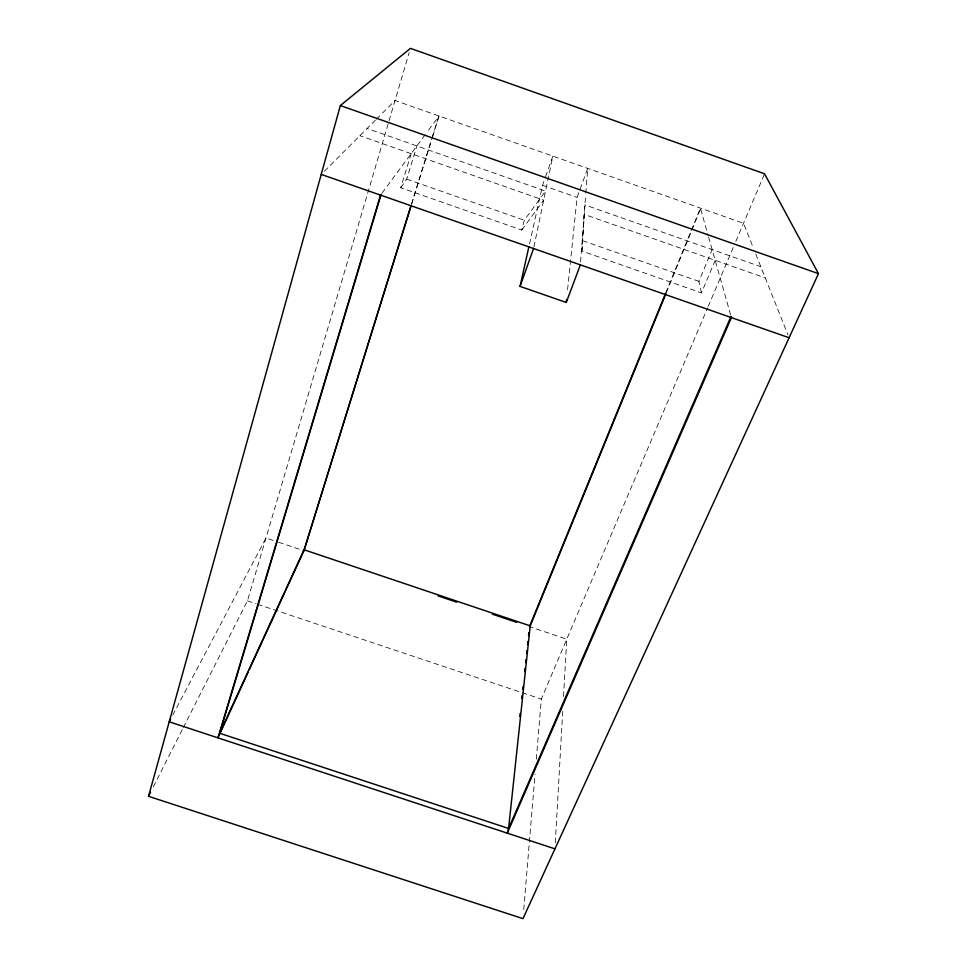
<?xml version="1.0" encoding="UTF-8"?>
<svg xmlns="http://www.w3.org/2000/svg" width="967" height="967" viewBox="0 0 967 967"><rect width="100%" height="100%" fill="white"/><g stroke="black" fill="none" stroke-linecap="round" stroke-linejoin="round"><path stroke-width="0.73" stroke-dasharray="4.83 3.63" d="M555.3 842.825L562.77 710.092M563.531 696.518L566.759 639.199L529.493 626.652M715.193 260.328L701.498 292.88L581.929 251.082L584.201 214.384L765.272 277.904M581.929 251.082L584.914 204.931L760.811 266.699M580.587 261.9L585.7 194.705M585.809 193.243L587.694 168.391L577.081 197.425L567.339 291.949M523.727 909.633L535.029 774.277M536.286 759.24L541.315 699.093L707.578 307.869M533.881 247.069L552.846 156.11L545.013 178.351M529.517 243.902L542.56 185.301L544.518 179.741M411.156 153.68L400.749 187.755L521.769 230.049L524.271 220.246L545.545 191.115L367.109 128.466M183.319 727.571L247.443 600.87L388.625 122.241M389.048 120.79L409.138 52.702M400.749 187.755L406.72 179.125L416.886 145.944M411.386 204.303L431.524 139.538M431.971 138.088L438.68 116.499M411.749 203.819L432.322 137.604M432.769 136.166L439.042 116.016L426.471 132.987M665.647 293.206L700.398 208.098L708.17 235.537M666.396 292.481L691.478 231.101M692.046 229.711L700.591 208.787M701.498 292.88L698.887 281.349L712.159 249.607M708.17 306.479L733.506 246.863M735.863 241.315L764.546 173.806M153.306 786.872L182.63 728.913M172.73 715.145L265.985 537.99L277.227 541.774M521.769 230.049L543.659 200.157L359.893 135.694M382.05 193.025L425.601 134.171M324.356 171.268L375.389 120.174M376.417 119.146L395.032 100.508L743.514 223.292L753.559 248.495M247.443 600.87L256.001 603.734M257.427 604.206L541.315 699.093M278.629 542.245L303.916 550.755M406.72 179.125L524.271 220.246M582.702 240.698L698.887 281.349M542.56 185.301L577.081 197.425M755.783 254.091L787.996 334.957M708.569 236.939L731.064 316.378"/><path stroke-width="1.45" d="M528.864 246.839L520.053 286.389L566.263 302.453L566.565 299.456M665.828 293.871L530.218 625.867L508.594 828.453L507.276 833.143L731.415 317.599L731.064 316.378L508.594 828.453L219.678 733.24L217.974 737.857L380.502 195.104M519.835 716.438L520.149 713.441M521.757 698.476L522.083 695.491M522.724 689.495L523.05 686.51M524.658 671.545L524.984 668.548M525.625 662.564L525.951 659.579M526.592 653.583L526.918 650.598M527.559 644.614L527.885 641.617M528.526 635.633L528.852 632.636M249.341 669.575L303.916 550.755L410.939 205.741M148.531 796.312L340.348 105.56L410.419 48.35L764.546 173.806L818.469 273.649L522.978 918.65L148.531 796.312L150.574 792.263M381.167 194.222L219.678 733.24L304.037 549.764L530.218 625.867M303.916 550.755L411.301 205.258M520.053 286.389L533.566 248.531M566.263 302.453L580.357 264.861M529.493 626.652L665.647 293.206M219.86 733.76L248.084 672.307M170.627 719.134L169.225 721.805L554.949 848.857M438.111 595.914L456.678 602.151M492.372 614.166L516.644 622.337M321.225 174.411L789.108 337.737M340.348 105.56L818.469 273.649"/></g></svg>
